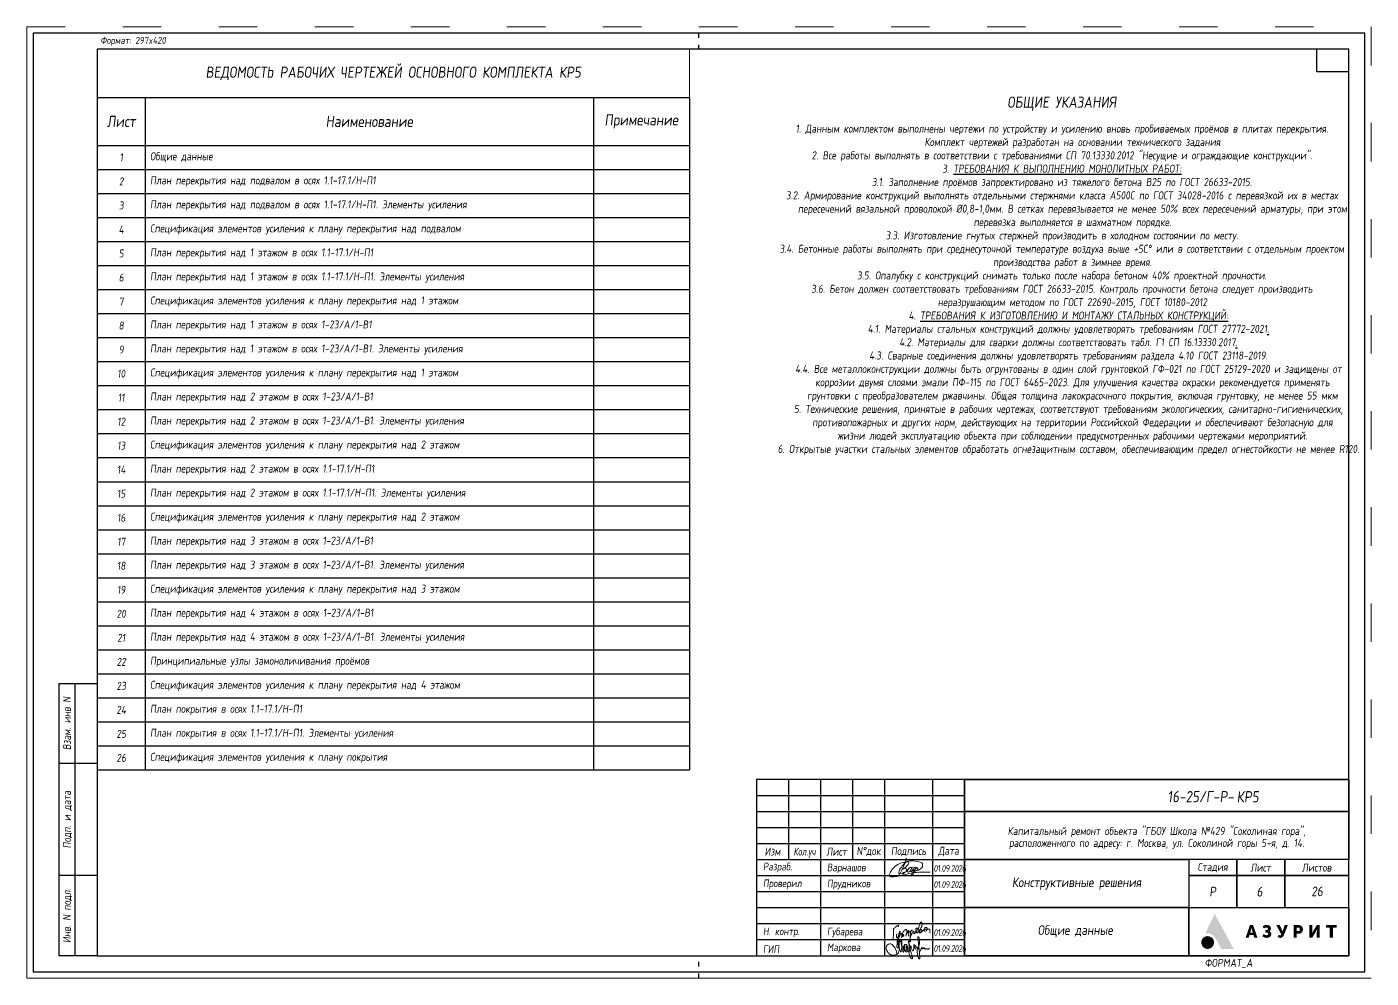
# Paper-space layout '1' of a CAD drawing. Header units: millimetres. Extents: x 0 to 420, y 0 to 297.
import ezdxf
from ezdxf.enums import TextEntityAlignment as Align

# ---------------------------------------------------------------- set-up
doc = ezdxf.new("R2010")
doc.units = ezdxf.units.MM
doc.linetypes.add('ACAD_ISO03W100', pattern=[30, 12, -18])
doc.layers.get('0').update_dxf_attribs({"lineweight": 30})
doc.layers.get('Defpoints').update_dxf_attribs({"lineweight": 0})
for name, color, linetype, lineweight in [('_NPLT_SIGN', 5, 'Continuous', 9), ('_RAMKA', 7, 'Continuous', 30), ('_STAMP', 7, 'Continuous', 30), ('_TEXT', 7, 'Continuous', 30), ('КР_Основная', 7, 'Continuous', 30)]:
    doc.layers.add(name, color=color, linetype=linetype, lineweight=lineweight)
doc.styles.add('ISOCPEUR', font='isocpeur.ttf', dxfattribs={"width": 0.85, "oblique": 7})
doc.styles.add('ISOCUPER', font='isocpeur.ttf', dxfattribs={"width": 0.85, "oblique": 7})
doc.styles.add('SIMPLEX', font='simplex.shx', dxfattribs={"width": 0.85, "oblique": 7})

# ---------------------------------------------------------------- blocks, each defined once
blk = doc.blocks.new('Логотип Азурит')
at = {"layer": '_STAMP', "linetype": 'Continuous', "true_color": 0x2a3756}
h = blk.add_hatch(color=159, dxfattribs=at)
h.dxf.hatch_style = 1
h.paths.add_polyline_path([(-39.4, 8.5), (-40.02, 9.65), (-40.61, 10.74), (-41.14, 11.7), (-41.62, 12.59), (-41.79, 12.89), (-41.86, 13.01), (-41.91, 12.94), (-41.99, 12.78), (-42.39, 11.96), (-42.77, 11.18), (-43.09, 10.5), (-43.47, 9.72), (-44.18, 8.26), (-44.5, 7.6), (-44.73, 7.14), (-44.85, 6.9), (-44.7, 6.93), (-44.51, 6.95), (-44.27, 6.97), (-44.09, 6.97), (-43.91, 6.96), (-43.74, 6.94), (-43.56, 6.91), (-43.39, 6.87), (-43.22, 6.81), (-43.05, 6.75), (-42.89, 6.68), (-42.73, 6.59), (-42.58, 6.5), (-42.43, 6.4), (-42.29, 6.29), (-42.15, 6.17), (-42.03, 6.04), (-41.91, 5.91), (-41.79, 5.77), (-41.72, 5.65), (-41.63, 5.5), (-41.3, 4.9), (-41.02, 4.39), (-40.57, 3.56), (-40.05, 2.59), (-39.78, 2.11), (-37.86, 2.11), (-36.5, 2.11), (-35.94, 2.12), (-36.48, 3.13), (-36.82, 3.75), (-37.16, 4.37), (-37.67, 5.33), (-38.2, 6.3), (-38.54, 6.93), (-38.87, 7.53)])
h = blk.add_hatch(color=159, dxfattribs=at)
h.dxf.hatch_style = 1
h.paths.add_polyline_path([(-29.3, 7.88), (-29.63, 8.84), (-29.86, 9.53), (-30.37, 9.54), (-30.87, 9.54), (-30.93, 9.38), (-31.26, 8.4), (-31.64, 7.27), (-31.97, 6.31), (-32.19, 5.64), (-32.05, 5.63), (-31.71, 5.62), (-31.23, 5.62), (-31.11, 6.03), (-30.99, 6.44), (-30.37, 6.44), (-29.75, 6.44), (-29.63, 6.03), (-29.52, 5.62), (-29.03, 5.62), (-28.54, 5.62), (-28.6, 5.8), (-28.93, 6.79)])
h.paths.add_polyline_path([(-30.77, 7.21), (-30.74, 7.31), (-30.56, 7.93), (-30.43, 8.43), (-30.39, 8.59), (-30.37, 8.65), (-30.35, 8.64), (-30.31, 8.45), (-30.22, 8.08), (-30.11, 7.66), (-30.01, 7.33), (-29.97, 7.21), (-30.37, 7.21)], flags=16)
h = blk.add_hatch(color=159, dxfattribs=at)
h.dxf.hatch_style = 1
h.paths.add_polyline_path([(-24.39, 7.35), (-24.47, 7.43), (-24.56, 7.5), (-24.66, 7.56), (-24.81, 7.65), (-24.74, 7.69), (-24.65, 7.75), (-24.55, 7.86), (-24.45, 7.97), (-24.38, 8.09), (-24.35, 8.18), (-24.32, 8.25), (-24.31, 8.34), (-24.3, 8.45), (-24.3, 8.65), (-24.31, 8.73), (-24.34, 8.82), (-24.41, 8.99), (-24.51, 9.14), (-24.63, 9.28), (-24.78, 9.39), (-24.95, 9.48), (-25.13, 9.55), (-25.34, 9.59), (-25.56, 9.6), (-25.74, 9.6), (-25.91, 9.58), (-26.08, 9.55), (-26.23, 9.51), (-26.39, 9.46), (-26.53, 9.39), (-26.67, 9.32), (-26.8, 9.23), (-26.9, 9.15), (-26.81, 8.98), (-26.64, 8.66), (-26.54, 8.5), (-26.51, 8.5), (-26.46, 8.54), (-26.35, 8.61), (-26.21, 8.67), (-26.07, 8.73), (-25.93, 8.77), (-25.82, 8.79), (-25.72, 8.79), (-25.62, 8.79), (-25.53, 8.76), (-25.46, 8.73), (-25.39, 8.68), (-25.34, 8.62), (-25.3, 8.55), (-25.26, 8.45), (-25.26, 8.36), (-25.27, 8.27), (-25.32, 8.18), (-25.36, 8.13), (-25.39, 8.08), (-25.44, 8.05), (-25.49, 8.02), (-25.63, 7.99), (-25.84, 7.98), (-26.1, 7.97), (-26.1, 7.6), (-26.1, 7.24), (-25.78, 7.23), (-25.54, 7.21), (-25.45, 7.2), (-25.38, 7.18), (-25.33, 7.15), (-25.28, 7.12), (-25.25, 7.08), (-25.21, 7.02), (-25.19, 6.96), (-25.17, 6.9), (-25.17, 6.76), (-25.18, 6.7), (-25.2, 6.64), (-25.23, 6.58), (-25.26, 6.53), (-25.31, 6.49), (-25.37, 6.45), (-25.44, 6.43), (-25.52, 6.41), (-25.69, 6.39), (-25.78, 6.39), (-25.87, 6.41), (-26, 6.45), (-26.16, 6.51), (-26.3, 6.6), (-26.43, 6.69), (-26.53, 6.76), (-26.77, 6.45), (-26.93, 6.26), (-26.97, 6.2), (-26.98, 6.15), (-26.97, 6.11), (-26.94, 6.07), (-26.82, 5.97), (-26.62, 5.84), (-26.41, 5.73), (-26.19, 5.65), (-25.97, 5.59), (-25.78, 5.57), (-25.53, 5.57), (-25.3, 5.58), (-25.12, 5.61), (-24.99, 5.65), (-24.87, 5.71), (-24.75, 5.78), (-24.64, 5.85), (-24.54, 5.94), (-24.45, 6.03), (-24.37, 6.13), (-24.31, 6.23), (-24.25, 6.37), (-24.21, 6.51), (-24.2, 6.66), (-24.2, 6.82), (-24.21, 6.94), (-24.24, 7.06), (-24.28, 7.16), (-24.33, 7.26)])
h = blk.add_hatch(color=159, dxfattribs=at)
h.dxf.hatch_style = 1
h.paths.add_polyline_path([(-19.61, 8.04), (-19.36, 8.68), (-19.14, 9.22), (-19.03, 9.53), (-19.17, 9.54), (-19.52, 9.54), (-20.02, 9.54), (-20.05, 9.44), (-20.31, 8.65), (-20.59, 7.81), (-20.63, 7.68), (-20.66, 7.62), (-20.67, 7.61), (-20.7, 7.67), (-20.82, 7.97), (-21.01, 8.4), (-21.34, 9.1), (-21.54, 9.54), (-22.06, 9.54), (-22.58, 9.54), (-22.4, 9.17), (-21.88, 8.17), (-21.32, 7.06), (-21.11, 6.63), (-21.09, 6.56), (-21.1, 6.52), (-21.15, 6.45), (-21.21, 6.41), (-21.28, 6.38), (-21.37, 6.37), (-21.45, 6.37), (-21.55, 6.39), (-21.64, 6.43), (-21.74, 6.49), (-21.82, 6.53), (-21.86, 6.49), (-21.92, 6.39), (-22.11, 6.05), (-22.23, 5.85), (-22.18, 5.81), (-22.08, 5.75), (-21.95, 5.69), (-21.81, 5.63), (-21.69, 5.59), (-21.51, 5.57), (-21.31, 5.57), (-21.12, 5.59), (-20.97, 5.62), (-20.88, 5.66), (-20.79, 5.71), (-20.71, 5.77), (-20.63, 5.84), (-20.56, 5.93), (-20.48, 6.02), (-20.35, 6.23), (-20.28, 6.35), (-20.21, 6.51), (-19.92, 7.25)])
h = blk.add_hatch(color=159, dxfattribs=at)
h.dxf.hatch_style = 1
h.paths.add_polyline_path([(-14.46, 7.53), (-14.41, 7.64), (-14.37, 7.74), (-14.33, 7.96), (-14.31, 8.19), (-14.32, 8.41), (-14.37, 8.63), (-14.45, 8.83), (-14.5, 8.93), (-14.55, 9.02), (-14.62, 9.1), (-14.69, 9.18), (-14.81, 9.29), (-14.92, 9.37), (-15.06, 9.43), (-15.21, 9.49), (-15.33, 9.52), (-15.49, 9.53), (-16.3, 9.54), (-17.21, 9.54), (-17.21, 7.58), (-17.21, 5.62), (-16.73, 5.62), (-16.25, 5.62), (-16.25, 6.23), (-16.25, 6.83), (-15.87, 6.83), (-15.58, 6.84), (-15.35, 6.86), (-15.17, 6.91), (-14.99, 6.98), (-14.83, 7.08), (-14.69, 7.2), (-14.56, 7.36)])
h.paths.add_polyline_path([(-15.6, 7.68), (-15.67, 7.66), (-15.95, 7.66), (-16.25, 7.66), (-16.25, 8.2), (-16.25, 8.74), (-15.93, 8.73), (-15.64, 8.72), (-15.57, 8.7), (-15.51, 8.67), (-15.42, 8.6), (-15.35, 8.51), (-15.32, 8.45), (-15.3, 8.39), (-15.29, 8.19), (-15.29, 8.07), (-15.3, 8), (-15.32, 7.94), (-15.35, 7.88), (-15.39, 7.82), (-15.43, 7.78), (-15.53, 7.71)], flags=16)
h = blk.add_hatch(color=159, dxfattribs=at)
h.dxf.hatch_style = 1
h.paths.add_polyline_path([(-10.09, 7.82), (-9.98, 8.03), (-9.94, 8.12), (-9.95, 7.93), (-9.96, 7.49), (-9.97, 6.69), (-9.97, 5.62), (-9.5, 5.62), (-9.04, 5.62), (-9.04, 7.58), (-9.04, 9.54), (-9.51, 9.54), (-9.99, 9.54), (-10.36, 8.91), (-10.84, 8.1), (-11.03, 7.78), (-11.26, 7.34), (-11.37, 7.13), (-11.42, 7.05), (-11.41, 7.31), (-11.39, 7.78), (-11.39, 8.55), (-11.39, 9.54), (-11.86, 9.54), (-12.34, 9.54), (-12.34, 7.58), (-12.34, 5.62), (-11.86, 5.62), (-11.37, 5.62), (-11.18, 5.95), (-10.61, 6.89), (-10.31, 7.42)])
h = blk.add_hatch(color=159, dxfattribs=at)
h.dxf.hatch_style = 1
h.paths.add_polyline_path([(-3.74, 9.14), (-3.74, 9.54), (-5.42, 9.54), (-7.09, 9.54), (-7.09, 9.14), (-7.09, 8.74), (-6.5, 8.74), (-5.9, 8.74), (-5.9, 7.18), (-5.9, 5.62), (-5.43, 5.62), (-4.95, 5.62), (-4.95, 7.18), (-4.95, 8.74), (-4.35, 8.74), (-3.74, 8.74)])
at = {"layer": '_STAMP', "linetype": 'Continuous', "true_color": 0x1447b7}
h = blk.add_hatch(color=162, dxfattribs=at)
h.dxf.hatch_style = 1
h.paths.add_polyline_path([(-42.09, 4.22), (-42.11, 4.4), (-42.15, 4.58), (-42.2, 4.76), (-42.27, 4.93), (-42.35, 5.1), (-42.45, 5.26), (-42.57, 5.41), (-42.7, 5.55), (-42.8, 5.64), (-42.91, 5.72), (-43.14, 5.86), (-43.38, 5.97), (-43.63, 6.05), (-43.89, 6.09), (-44.15, 6.1), (-44.42, 6.07), (-44.55, 6.04), (-44.68, 6.01), (-44.87, 5.94), (-45.05, 5.85), (-45.22, 5.74), (-45.37, 5.62), (-45.51, 5.49), (-45.63, 5.35), (-45.75, 5.19), (-45.84, 5.03), (-45.92, 4.85), (-45.98, 4.67), (-46.03, 4.49), (-46.06, 4.29), (-46.07, 4.1), (-46.05, 3.9), (-46.02, 3.7), (-45.97, 3.51), (-45.92, 3.37), (-45.87, 3.24), (-45.8, 3.11), (-45.72, 2.99), (-45.64, 2.88), (-45.54, 2.77), (-45.44, 2.67), (-45.33, 2.57), (-45.22, 2.49), (-45.1, 2.41), (-44.98, 2.34), (-44.85, 2.28), (-44.72, 2.22), (-44.58, 2.18), (-44.44, 2.15), (-44.3, 2.13), (-44.05, 2.12), (-43.8, 2.14), (-43.57, 2.19), (-43.34, 2.26), (-43.12, 2.37), (-42.92, 2.5), (-42.73, 2.65), (-42.56, 2.83), (-42.44, 2.99), (-42.34, 3.15), (-42.26, 3.32), (-42.19, 3.49), (-42.14, 3.67), (-42.11, 3.85), (-42.09, 4.03)])
blk = doc.blocks.new('_Azurit_Stamp')
at = {"layer": '_NPLT_SIGN'}
for points, knots in [([(-135.62, 26.32), (-135.39, 26.34), (-134.29, 26.7), (-133.23, 27.53), (-133.15, 28.05), (-132.93, 29.17), (-136.73, 29.8), (-138.89, 29.27), (-141.37, 28.37), (-142.8, 26.83), (-143.43, 25.69), (-143.77, 24.83), (-142.52, 24.49), (-140.48, 24.9), (-137.71, 25.59), (-134.61, 26.27), (-130.77, 26.07)], [0, 0, 0, 0, 0.00299112, 0.00630591, 0.00960495, 0.01564427, 0.0235417, 0.03307061, 0.04068731, 0.0472924, 0.052033, 0.05589459, 0.06060815, 0.06742814, 0.07629614, 0.08709949, 0.08709949, 0.08709949, 0.08709949]), ([(-138.54, 29.73), (-138.23, 30.29), (-138.17, 30.35), (-138.13, 30.35), (-138.13, 30.28), (-138.93, 28.09), (-140.15, 25.52), (-140.39, 25.35), (-140.48, 25.35), (-140.59, 26.12), (-140.3, 26.92), (-139.24, 28.44), (-138.32, 29.25), (-137.92, 29.41), (-137.51, 29.3), (-137.35, 28.84), (-137.93, 28.05), (-139.09, 27.12), (-139.52, 26.89), (-139.64, 26.84), (-139.64, 26.87), (-139.59, 26.92), (-138.96, 27.35), (-138.41, 27.4), (-138.16, 26.91), (-138.23, 26.73), (-138.23, 26.26), (-138.84, 25.79), (-139.34, 25.64), (-139.56, 25.64), (-139.65, 25.64), (-139.65, 25.69), (-139.46, 25.78), (-138.59, 26.13), (-138.21, 26.26), (-137.78, 26.59), (-137.49, 27.32), (-137.1, 27.59), (-136.7, 27.62), (-136.61, 27.38), (-136.65, 26.97), (-136.8, 26.68), (-137.14, 26.23), (-137.49, 26.08), (-137.79, 26.05), (-137.85, 26.42), (-137.68, 26.85)], [0, 0, 0, 0, 0.00084043, 0.00104969, 0.00371864, 0.00945796, 0.01543448, 0.01897204, 0.0202508, 0.02213745, 0.025948, 0.03024455, 0.03408673, 0.03636794, 0.03784103, 0.03991667, 0.0431516, 0.0463861, 0.04869202, 0.04940408, 0.04966041, 0.05061238, 0.05212417, 0.05416473, 0.05557826, 0.05690551, 0.05846862, 0.06038446, 0.06203112, 0.06293682, 0.06333319, 0.06371317, 0.06502521, 0.06671651, 0.06877673, 0.07066608, 0.07263578, 0.07445661, 0.07568926, 0.07685654, 0.07793779, 0.07936629, 0.08076287, 0.08213479, 0.0832984, 0.08454928, 0.08454928, 0.08454928, 0.08454928]), ([(-136.29, 27.59), (-136.57, 27.2), (-136.75, 26.81), (-136.98, 26.46), (-136.81, 26.29), (-136.61, 26.3), (-136.19, 26.83), (-136.03, 27.05), (-135.71, 27.59), (-135.34, 27.7), (-135.25, 27.61), (-135.27, 27.34), (-135.62, 26.63), (-136.06, 25.44)], [0, 0, 0, 0, 0.0014448, 0.00263215, 0.00357107, 0.00479361, 0.00604223, 0.00776758, 0.00916622, 0.01041376, 0.01126103, 0.01255992, 0.01510728, 0.01510728, 0.01510728, 0.01510728]), ([(-136.06, 25.44), (-136.5, 24.84), (-137.04, 24.75), (-135.67, 27.04), (-134.99, 27.51), (-134.48, 27.51), (-134.72, 26.64), (-135.62, 26.32)], [0, 0, 0, 0, 0.0043322, 0.00875939, 0.01314743, 0.01560478, 0.01819439, 0.01819439, 0.01819439, 0.01819439]), ([(-142.35, 4.76), (-142.31, 6.1), (-142.19, 7.03), (-142.19, 8.02), (-142.19, 8.4), (-142.12, 8.47), (-141.13, 9.36), (-140.83, 9.44), (-140.71, 9.44), (-140.63, 9.36), (-140.63, 9.01)], [0, 0, 0, 0, 0.0035831, 0.00610071, 0.00770703, 0.00968285, 0.01159584, 0.01352143, 0.01412232, 0.01475797, 0.01475797, 0.01475797, 0.01475797]), ([(-138.29, 6.9), (-137.7, 7.13), (-137.2, 7.42), (-136.65, 7.8), (-136.5, 7.89), (-136.43, 7.99), (-136.45, 8.09), (-136.53, 8.06), (-136.81, 7.56), (-136.92, 7.19), (-137.02, 6.21), (-136.96, 5.01), (-136.96, 4.54), (-136.96, 4.29), (-137.07, 4.29), (-137.17, 4.39), (-137.17, 5.01), (-136.58, 6.81), (-136.14, 7.49), (-135.95, 7.64), (-135.91, 7.6), (-135.87, 7.46), (-135.87, 7.04), (-135.86, 6.83), (-135.81, 6.8), (-135.72, 6.85), (-135.13, 7.43), (-134.82, 8.04), (-134.75, 8.35), (-134.79, 8.59), (-134.91, 8.68), (-135.18, 8.5), (-135.29, 8.15), (-135.32, 7.59), (-135.14, 7.18), (-134.94, 7.11), (-134.63, 7.23), (-134.2, 7.66), (-133.63, 8.5), (-133.21, 9.61), (-133.37, 10.44), (-133.51, 10.51), (-133.58, 10.52), (-133.69, 10.49), (-133.9, 10.21), (-134.27, 9.2), (-134.44, 8.13), (-134.29, 7.34), (-134.09, 7.06), (-133.93, 7.06), (-133.38, 7.51), (-133.38, 7.96), (-133.47, 8.19), (-133.73, 8.2), (-133.87, 8.1), (-133.99, 7.85), (-134.05, 7.56), (-133.97, 7.39), (-133.86, 7.32), (-133.52, 7.37), (-132.77, 8.02), (-132.58, 8.25), (-132.44, 8.71), (-132.12, 8.89), (-131.73, 8.83), (-131.7, 8.24), (-132, 7.75), (-132.51, 7.42), (-132.67, 7.93), (-132.57, 8.38), (-132.52, 8.5), (-132.49, 8.32), (-132.37, 8.27), (-131.67, 8.31), (-131.16, 8.31), (-130.82, 8.28), (-130.82, 7.88), (-130.82, 7.62), (-130.87, 7.36), (-130.86, 7.16), (-130.76, 6.99)], [0, 0, 0, 0, 0.002061, 0.0036154, 0.0046696, 0.0050974, 0.0054418, 0.0062669, 0.0074082, 0.0095322, 0.012344, 0.0152477, 0.0173466, 0.0182547, 0.0187982, 0.0197454, 0.0226428, 0.0262833, 0.0295057, 0.0307223, 0.0311997, 0.0318816, 0.0327288, 0.0334831, 0.0338833, 0.0349628, 0.0367236, 0.0387232, 0.0400853, 0.0408698, 0.0416582, 0.0425762, 0.0439393, 0.0454368, 0.046769, 0.0478604, 0.0491315, 0.0512693, 0.0543417, 0.0576748, 0.0600731, 0.0612526, 0.0616232, 0.0622122, 0.0638923, 0.0666299, 0.069869, 0.0723061, 0.0737444, 0.0750704, 0.0765109, 0.078042, 0.0790802, 0.0798296, 0.0806092, 0.081431, 0.0822644, 0.0829363, 0.0836607, 0.0852585, 0.0870435, 0.0889793, 0.0902316, 0.0915967, 0.0930789, 0.0947907, 0.0967323, 0.0986141, 0.1003735, 0.1016008, 0.1024329, 0.1028978, 0.1039958, 0.1054643, 0.107171, 0.1085436, 0.10964, 0.1106443, 0.1114336, 0.1121611, 0.1121611, 0.1121611, 0.1121611]), ([(-141.15, 0.69), (-141.49, 2.09), (-142.47, 3.47), (-143.24, 3.85), (-144.27, 3.45), (-144.71, 2.44), (-144.21, 1.25), (-143.23, 0.16), (-141.92, 0), (-140.56, 0.76), (-140.41, 1.86), (-140.44, 3.76), (-140.44, 4.84)], [0, 0, 0, 0, 0.00435621, 0.00834068, 0.01168595, 0.01550962, 0.01972632, 0.02417924, 0.0289255, 0.03328241, 0.03828155, 0.04275783, 0.04275783, 0.04275783, 0.04275783]), ([(-141.15, 6.87), (-141.29, 6.45), (-141.29, 6.01), (-141.24, 5.59), (-141.12, 5.54), (-140.93, 5.67), (-140.46, 6.31), (-140.2, 6.99), (-140.1, 7.47), (-140.11, 7.7), (-140.17, 7.71), (-140.25, 7.67), (-140.63, 6.81), (-140.74, 5.65), (-140.74, 4.47), (-140.61, 3.49), (-140.61, 2.84), (-140.8, 2.44), (-140.95, 2.4), (-141.06, 2.4), (-141.2, 2.72), (-141.14, 3.85), (-140.91, 4.66), (-140.3, 6.17), (-139.96, 6.89), (-139.83, 7.02), (-139.71, 6.9), (-139.67, 6.45), (-139.62, 6.14), (-139.52, 5.95), (-139.34, 5.95), (-139.23, 6.03), (-139.11, 6.2), (-139.01, 6.47), (-139.12, 6.63), (-139.33, 6.52), (-139.44, 6.32), (-139.68, 5.86), (-139.72, 5.68), (-139.76, 5.59), (-139.78, 5.63), (-139.76, 5.78), (-139.38, 7.19), (-139.01, 7.73), (-138.57, 8.11), (-138.35, 8.19), (-138.17, 8.15), (-138.11, 7.96), (-138.02, 7.23), (-138.14, 6.91), (-138.34, 6.08), (-138.39, 6.03), (-138.44, 6.08), (-138.28, 6.61), (-137.93, 7.39), (-137.7, 7.76), (-137.48, 7.97), (-137.44, 7.86), (-137.5, 6.81), (-137.5, 6.25), (-137.53, 6.08)], [0, 0, 0, 0, 0.00141903, 0.00251453, 0.00337203, 0.00464653, 0.00656525, 0.00877126, 0.01035522, 0.01120876, 0.01162334, 0.0128081, 0.0152087, 0.01880295, 0.02245602, 0.02553595, 0.02780375, 0.02915839, 0.02992211, 0.0305915, 0.03233411, 0.03487331, 0.03881069, 0.04238535, 0.04524248, 0.04650068, 0.0473813, 0.04840926, 0.04948548, 0.0502589, 0.05082659, 0.051391, 0.05208083, 0.05284209, 0.05363298, 0.05434785, 0.05541659, 0.0564329, 0.05731609, 0.05768512, 0.05801426, 0.05982684, 0.06230422, 0.06525775, 0.06687307, 0.06797065, 0.06863967, 0.06985615, 0.07125576, 0.07337441, 0.07476414, 0.07584655, 0.07660409, 0.07822482, 0.08024043, 0.08198553, 0.08292431, 0.08454256, 0.08644351, 0.08840011, 0.08840011, 0.08840011, 0.08840011]), ([(-140.2, 4.31), (-140.29, 4.83), (-140.54, 5.14), (-140.86, 5.19), (-141.1, 5.03), (-141.14, 4.31), (-140.54, 2.46), (-140.01, 1.28), (-139.93, 1.16), (-139.86, 1.17), (-139.77, 1.6), (-139.61, 3.06), (-139.61, 4.31), (-139.65, 4.8), (-139.77, 4.87), (-139.88, 4.87), (-139.95, 4.75), (-139.85, 3.64), (-139.52, 1.92), (-139.22, 1.11), (-139.1, 1.11), (-139.03, 1.18), (-138.66, 2.48), (-138.66, 2.92), (-138.73, 3.05), (-138.93, 3.05), (-139.14, 2.97), (-139.29, 2.75), (-139.26, 2.15), (-139.01, 1.8), (-138.74, 1.64), (-138.54, 1.3), (-138.18, 1.1), (-138.02, 1.14), (-137.8, 2.51), (-137.86, 3.11), (-138.16, 3.48), (-138.67, 3.51), (-138.99, 3.24), (-139.09, 2.76), (-138.95, 2.09), (-138.69, 1.69), (-138.47, 1.67), (-138.05, 1.98), (-137.95, 2.23), (-137.97, 2.77), (-138.07, 2.97), (-138.12, 3.01), (-138.14, 2.99), (-138.15, 2.9), (-138.09, 1.83), (-137.8, 1.41), (-137.56, 1.21), (-137.36, 1.27), (-137.03, 1.91), (-137.03, 2.57), (-137.27, 3.71), (-137.48, 4.43), (-137.53, 4.59), (-137.57, 4.61), (-137.59, 4.59), (-137.47, 3.81), (-136.86, 1.2), (-136.46, 0.08), (-136.28, -0.81), (-136.32, -0.94), (-136.42, -0.94), (-136.59, -0.91), (-137.13, -0.22), (-137.4, 0.67), (-137.54, 2), (-137.4, 2.73), (-137.04, 2.99), (-136.77, 2.95), (-136.73, 2.8), (-136.73, 2.45), (-136.59, 1.88), (-136.33, 1.53), (-136.19, 1.53), (-136.04, 1.58), (-135.99, 1.8), (-135.92, 2.21), (-135.85, 2.9), (-135.9, 3.2), (-135.92, 3.45), (-135.88, 3.5), (-135.79, 3.45), (-135.52, 2.77), (-135.34, 2.21), (-135.31, 2), (-135.33, 1.98), (-135.38, 2.03), (-135.49, 2.37), (-135.56, 2.62), (-135.49, 3.14), (-135.42, 3.21), (-135.28, 3.11), (-135.04, 2.61), (-134.86, 2.18), (-134.64, 2.16), (-134.4, 2.53), (-134.18, 3.41), (-134.02, 4.41), (-134.13, 5.33), (-134.32, 5.76), (-134.47, 5.88), (-134.6, 5.84), (-134.7, 5.63), (-134.57, 4.86), (-134.47, 4.09), (-134.26, 2.54), (-134.12, 1.29), (-134.12, 0.46), (-134.08, -0.14), (-133.99, -0.54), (-133.96, -0.89), (-134.09, -0.99), (-134.32, -0.95), (-134.62, -0.64), (-134.84, 1.08), (-134.89, 2.07), (-134.83, 2.63), (-134.67, 2.68), (-134.38, 2.47), (-134.26, 2.08), (-134.26, 1.86), (-134.26, 1.44), (-134.04, 1.25), (-133.8, 1.49), (-133.51, 2.34), (-133.42, 2.53), (-133.34, 2.55), (-133.23, 2.44), (-133.2, 2.13), (-133.13, 2.09), (-133, 2.17), (-132.87, 2.38), (-132.72, 2.52), (-132.57, 2.43), (-132.52, 2.24), (-132.35, 2.06), (-132.19, 2.06), (-132.08, 2.13), (-131.85, 2.2), (-131.59, 2.17), (-131.51, 2.08), (-131.29, 2.06), (-131.1, 2.11), (-130.9, 2.23)], [0, 0, 0, 0, 0.0013642, 0.0024716, 0.0039271, 0.0071604, 0.0114923, 0.0151992, 0.0168552, 0.017577, 0.0197425, 0.0231954, 0.0267048, 0.0287659, 0.0295817, 0.0300123, 0.031498, 0.0347832, 0.0388614, 0.0418614, 0.0430502, 0.0447716, 0.0468358, 0.0489595, 0.0498178, 0.0504412, 0.0511968, 0.0523995, 0.0538233, 0.0552935, 0.0565438, 0.0577717, 0.0588373, 0.0609859, 0.0633503, 0.0660541, 0.0677903, 0.0693288, 0.0708886, 0.0726354, 0.0744423, 0.0759439, 0.0772831, 0.0783918, 0.0798486, 0.0809736, 0.0818741, 0.0822252, 0.0824312, 0.0837412, 0.0855667, 0.0876358, 0.0887665, 0.0901391, 0.0918825, 0.0946733, 0.0974863, 0.0997671, 0.1008166, 0.101087, 0.1020353, 0.1058616, 0.110959, 0.1161878, 0.1186349, 0.1198924, 0.1203364, 0.1215942, 0.123759, 0.1272016, 0.1305016, 0.133259, 0.1348584, 0.1358061, 0.1366498, 0.1378419, 0.1393454, 0.1406226, 0.1414171, 0.1419862, 0.1428554, 0.1443162, 0.1458558, 0.147224, 0.1479078, 0.1483694, 0.1493507, 0.1509007, 0.1525761, 0.1534842, 0.1538318, 0.1543395, 0.1550943, 0.1563412, 0.1572985, 0.1581547, 0.1590571, 0.160364, 0.1617296, 0.1629626, 0.1646785, 0.1672603, 0.1703712, 0.1730004, 0.1747326, 0.175603, 0.1762204, 0.1774892, 0.1794496, 0.1828662, 0.186801, 0.1907892, 0.1937227, 0.1957314, 0.1972287, 0.1982494, 0.1990669, 0.1999687, 0.2025853, 0.2060361, 0.2096286, 0.2115128, 0.2127044, 0.213734, 0.2148092, 0.2159556, 0.216966, 0.2181091, 0.2197772, 0.2213504, 0.222648, 0.2231309, 0.2237283, 0.2243257, 0.2249206, 0.2254421, 0.2261004, 0.22678, 0.2274149, 0.2280973, 0.2287697, 0.2293729, 0.2299582, 0.230652, 0.2313279, 0.2319846, 0.2325681, 0.2332749, 0.2332749, 0.2332749, 0.2332749])]:
    blk.add_open_spline(points, degree=3, knots=knots, dxfattribs=at)
at = {"layer": '_STAMP'}
for p, q in [((-175, 55), (-175, 30)), ((-165, 55), (-165, 0)), ((-155, 55), (-155, 30)), ((-145, 55), (-145, 0)), ((-130, 55), (-130, 0)), ((-120, 55), (-120, 0)), ((-185, 50), (-120, 50)), ((-185, 45), (-120, 45)), ((-185, 40), (-120, 40)), ((-185, 35), (-120, 35)), ((-185, 30), (-120, 30)), ((-185, 25), (-120, 25)), ((-185, 20), (-120, 20)), ((-185, 15), (-120, 15)), ((-185, 10), (-120, 10)), ((-185, 5), (-120, 5))]:
    blk.add_line(p, q, dxfattribs=at)
for points in [[(-185, 0), (0, 0), (0, 55), (-185, 55)], [(-120, 55), (0, 55), (0, 45), (-120, 45)], [(-120, 45), (0, 45), (0, 30), (-120, 30)], [(-120, 30), (-50, 30), (-50, 15), (-120, 15)], [(-50, 25), (-35, 25), (-35, 30), (-50, 30)], [(-35, 25), (-20, 25), (-20, 30), (-35, 30)], [(-20, 25), (0, 25), (0, 30), (-20, 30)], [(-50, 15), (-35, 15), (-35, 25), (-50, 25)], [(-35, 15), (-20, 15), (-20, 25), (-35, 25)], [(-20, 15), (0, 15), (0, 25), (-20, 25)], [(-120, 15), (-50, 15), (-50, 0), (-120, 0)], [(-50, 15), (0, 15), (0, 0), (-50, 0)], [(-50, 15), (0, 15), (0, 0), (-50, 0)]]:
    blk.add_lwpolyline(points, close=True, dxfattribs=at)
at = {"linetype": 'Continuous'}
blk.add_blockref('Логотип Азурит', (0, 0), dxfattribs=at)
blk.add_blockref('Логотип Азурит', (0, 0), dxfattribs=at)
at = {"layer": '_TEXT', "style": 'ISOCPEUR', "oblique": 7, "width": 0.85}
blk.add_text('КР5', height=3.5, dxfattribs=at).set_placement((-35, 49.62), align=Align.MIDDLE_LEFT)
at = {"layer": '_TEXT', "line_spacing_factor": 0.9, "style": 'ISOCPEUR'}
for s, width, heights, insert, char_height, attachment_point in [('16-25/Г-Р-', 69.1586, [9.61], (-35.88, 49.66), 3.5, 6), ('\\pxqc;Капитальный ремонт объекта "ГБОУ Школа №429 "Соколиная гора",\\Pрасположенного по адресу: г. Москва, ул. Соколиной горы 5-я, д. 14.', 120, [14.01], (-60, 36.73), 2.5, 5), ('Конструктивные решения', 69.1586, [14.57], (-85, 22.5), 3, 5)]:
    blk.add_mtext_dynamic_manual_height_columns(s, width=width, gutter_width=0, heights=heights, dxfattribs=dict(at, insert=insert, char_height=char_height, attachment_point=attachment_point))
at = {"layer": '_TEXT', "style": 'ISOCPEUR'}
for s, width, heights, insert, char_height, attachment_point in [('Изм', 10, [0], (-180, 32.5), 2.5, 5), ('{\\W0.7;Кол.уч}', 10, [0], (-170, 32.17), 2.5, 5), ('Лист', 10, [0], (-160, 32.5), 2.5, 5), ('N%%Dдок', 10, [0], (-150, 32.5), 2.5, 5), ('Подпись', 10, [0], (-137.5, 32.5), 2.5, 5), ('Дата', 10, [0], (-125, 32.5), 2.5, 5), ('Разраб.', 20, [0], (-183, 27.5), 2.4, 4), ('Варнашов', 19.0361, [0], (-163, 27.23), 2.4, 4), ('{\\W0.82;\\T0.92;01.09.2026}', 7.4894, [0], (-129.7, 27.23), 2.1, 4), ('Стадия', 15, [0], (-42.5, 27.5), 2.5, 5), ('Лист', 15, [0], (-27.5, 27.5), 2.5, 5), ('Листов', 15, [0], (-10, 27.5), 2.5, 5), ('Проверил', 20, [0], (-183, 22.27), 2.4, 4), ('Прудников', 19.0361, [0], (-163, 22.23), 2.4, 4), ('{\\W0.82;\\T0.92;01.09.2026}', 7.4894, [0], (-129.7, 22.23), 2.1, 4), ('Р', 13.3529, [9.08], (-42.5, 20), 3, 5), ('Н. контр.', 20, [0], (-183, 7.27), 2.4, 4), ('Губарева', 19.0361, [0], (-163, 7.23), 2.4, 4), ('{\\W0.82;\\T0.92;01.09.2026}', 7.4894, [0], (-129.7, 7.23), 2.1, 4), ('ГИП', 20, [0], (-183, 2.04), 2.4, 4), ('Маркова', 19.0361, [0], (-163, 2.29), 2.4, 4), ('{\\W0.82;\\T0.92;01.09.2026}', 7.4894, [0], (-129.7, 2.23), 2.1, 4)]:
    blk.add_mtext_dynamic_manual_height_columns(s, width=width, gutter_width=12.5, heights=heights, dxfattribs=dict(at, insert=insert, char_height=char_height, attachment_point=attachment_point))
blk = doc.blocks.new('*T299')
at = {"layer": '_TEXT', "color": 0, "linetype": 'ByBlock', "lineweight": -2, "transparency": 16777216}
for p, q in [((0, -15), (185, -15)), ((0, -15), (0, -30)), ((15, -15), (15, -30)), ((155, -15), (155, -30)), ((185, -15), (185, -30)), ((0, -30), (185, -30)), ((0, -30), (0, -225)), ((15, -30), (15, -225)), ((155, -30), (155, -225)), ((185, -30), (185, -225)), ((0, -37.5), (185, -37.5)), ((0, -45), (185, -45)), ((0, -52.5), (15, -52.5)), ((15, -52.5), (155, -52.5)), ((155, -52.5), (185, -52.5)), ((0, -60), (15, -60)), ((15, -60), (155, -60)), ((155, -60), (185, -60)), ((0, -67.5), (185, -67.5)), ((0, -75), (15, -75)), ((15, -75), (155, -75)), ((155, -75), (185, -75)), ((0, -82.5), (15, -82.5)), ((15, -82.5), (155, -82.5)), ((155, -82.5), (185, -82.5)), ((0, -90), (185, -90)), ((0, -97.5), (15, -97.5)), ((15, -97.5), (155, -97.5)), ((155, -97.5), (185, -97.5)), ((0, -105), (15, -105)), ((15, -105), (155, -105)), ((155, -105), (185, -105)), ((0, -112.5), (185, -112.5)), ((0, -120), (15, -120)), ((15, -120), (155, -120)), ((155, -120), (185, -120)), ((0, -127.5), (15, -127.5)), ((15, -127.5), (155, -127.5)), ((155, -127.5), (185, -127.5)), ((0, -135), (185, -135)), ((0, -142.5), (15, -142.5)), ((15, -142.5), (155, -142.5)), ((155, -142.5), (185, -142.5)), ((0, -150), (15, -150)), ((15, -150), (155, -150)), ((155, -150), (185, -150)), ((0, -157.5), (185, -157.5)), ((0, -165), (15, -165)), ((15, -165), (155, -165)), ((155, -165), (185, -165)), ((0, -172.5), (15, -172.5)), ((15, -172.5), (155, -172.5)), ((155, -172.5), (185, -172.5)), ((0, -180), (185, -180)), ((0, -187.5), (185, -187.5)), ((0, -195), (15, -195)), ((15, -195), (155, -195)), ((155, -195), (185, -195)), ((0, -202.5), (15, -202.5)), ((15, -202.5), (155, -202.5)), ((155, -202.5), (185, -202.5)), ((0, -210), (185, -210)), ((0, -217.5), (15, -217.5)), ((15, -217.5), (155, -217.5)), ((155, -217.5), (185, -217.5)), ((0, -225), (15, -225)), ((15, -225), (155, -225)), ((155, -225), (185, -225))]:
    blk.add_line(p, q, dxfattribs=at)
at = {"layer": 'Defpoints', "color": 8, "linetype": 'ByBlock', "lineweight": 0, "transparency": 16777216}
for p, q in [((0, 0), (185, 0)), ((0, 0), (0, -15)), ((185, 0), (185, -15))]:
    blk.add_line(p, q, dxfattribs=at)
at = {"layer": '_TEXT', "color": 0, "transparency": 16777216, "char_height": 3.5, "attachment_point": 5, "style": 'ISOCPEUR'}
for s, insert, width in [('ВЕДОМОСТЬ РАБОЧИХ ЧЕРТЕЖЕЙ ОСНОВНОГО КОМПЛЕКТА КР5', (92.5, -7.5), 182), ('Лист', (7.5, -22.5), 12), ('Наименование', (85, -22.5), 137), ('Примечание', (170, -22.5), 27)]:
    blk.add_mtext(s, dxfattribs=dict(at, insert=insert, width=width))
at = {"layer": '_TEXT', "transparency": 16777216, "char_height": 2.5, "style": 'ISOCUPER'}
for s, insert, width, attachment_point in [('1', (7.5, -33.75), 12, 5), ('Общие данные', (16.5, -33.75), 137, 4), ('2', (7.5, -41.25), 12, 5), ('План перекрытия над подвалом в осях 1.1-17.1/Н-П1', (16.5, -41.25), 137, 4), ('3', (7.5, -48.75), 12, 5), ('План перекрытия над подвалом в осях 1.1-17.1/Н-П1. Элементы усиления', (16.5, -48.75), 137, 4), ('4', (7.5, -56.25), 12, 5), ('{\\C0;Спецификация элементов усиления к плану перекрытия над подвалом}', (16.5, -56.25), 137, 4), ('5', (7.5, -63.75), 12, 5), ('План перекрытия над 1 этажом в осях 1.1-17.1/Н-П1', (16.5, -63.75), 137, 4), ('6', (7.5, -71.25), 12, 5), ('План перекрытия над 1 этажом в осях 1.1-17.1/Н-П1. Элементы усиления', (16.5, -71.25), 137, 4), ('7', (7.5, -78.75), 12, 5), ('{\\C0;Спецификация элементов усиления к плану перекрытия над 1 этажом}', (16.5, -78.75), 137, 4), ('8', (7.5, -86.25), 12, 5), ('План перекрытия над 1 этажом в осях 1-23/А/1-В1', (16.5, -86.25), 137, 4), ('План перекрытия над 1 этажом в осях 1-23/А/1-В1. Элементы усиления', (16.5, -93.75), 137, 4), ('9', (7.5, -93.75), 12, 5), ('10', (7.5, -101.25), 12, 5), ('{\\C0;Спецификация элементов усиления к плану перекрытия над 1 этажом}', (16.5, -101.25), 137, 4), ('11', (7.5, -108.75), 12, 5), ('План перекрытия над 2 этажом в осях 1-23/А/1-В1', (16.5, -108.75), 137, 4), ('12', (7.5, -116.25), 12, 5), ('План перекрытия над 2 этажом в осях 1-23/А/1-В1. Элементы усиления', (16.5, -116.25), 137, 4), ('13', (7.5, -123.75), 12, 5), ('{\\C0;Спецификация элементов усиления к плану перекрытия над 2 этажом}', (16.5, -123.75), 137, 4), ('14', (7.5, -131.25), 12, 5), ('План перекрытия над 2 этажом в осях 1.1-17.1/Н-П1', (16.5, -131.25), 137, 4), ('15', (7.5, -138.75), 12, 5), ('План перекрытия над 2 этажом в осях 1.1-17.1/Н-П1. Элементы усиления', (16.5, -138.75), 137, 4), ('16', (7.5, -146.25), 12, 5), ('{\\C0;Спецификация элементов усиления к плану перекрытия над 2 этажом}', (16.5, -146.25), 137, 4), ('17', (7.5, -153.75), 12, 5), ('План перекрытия над 3 этажом в осях 1-23/А/1-В1', (16.5, -153.75), 137, 4), ('18', (7.5, -161.25), 12, 5), ('План перекрытия над 3 этажом в осях 1-23/А/1-В1. Элементы усиления', (16.5, -161.25), 137, 4), ('19', (7.5, -168.75), 12, 5), ('{\\C0;Спецификация элементов усиления к плану перекрытия над 3 этажом}', (16.5, -168.75), 137, 4), ('20', (7.5, -176.25), 12, 5), ('План перекрытия над 4 этажом в осях 1-23/А/1-В1', (16.5, -176.25), 137, 4), ('21', (7.5, -183.75), 12, 5), ('План перекрытия над 4 этажом в осях 1-23/А/1-В1. Элементы усиления', (16.5, -183.75), 137, 4), ('22', (7.5, -191.25), 12, 5), ('Принципиальные узлы замоноличивания проёмов', (16.5, -191.25), 137, 4), ('{\\C0;Спецификация элементов усиления к плану перекрытия над 4 этажом}', (16.5, -198.75), 137, 4), ('23', (7.5, -198.75), 12, 5), ('24', (7.5, -206.25), 12, 5), ('План покрытия в осях 1.1-17.1/Н-П1', (16.5, -206.25), 137, 4), ('25', (7.5, -213.75), 12, 5), ('План покрытия в осях 1.1-17.1/Н-П1. Элементы усиления', (16.5, -213.75), 137, 4), ('26', (7.5, -221.25), 12, 5), ('{\\C0;Спецификация элементов усиления к плану покрытия}', (16.5, -221.25), 137, 4)]:
    blk.add_mtext(s, dxfattribs=dict(at, insert=insert, width=width, attachment_point=attachment_point))
blk = doc.blocks.new('_DOP_POLE без согл')
at = {"layer": '_STAMP'}
for p, q in [((-12, 85), (-12, 0)), ((-12, 85), (0, 85)), ((-7, 85), (-7, 0)), ((0, 85), (0, 0)), ((0, 60), (-12, 60)), ((0, 25), (-12, 25)), ((0, 0), (-12, 0))]:
    blk.add_line(p, q, dxfattribs=at)
at = {"layer": '_TEXT', "style": 'ISOCPEUR', "oblique": 7, "width": 0.85}
for s, p in [('Взам. инв N', (-9.5, 72.5)), ('Подп. и дата', (-9.5, 42.5)), ('Инв. N подл.', (-9.5, 12.5))]:
    blk.add_text(s, height=2.5, rotation=90, dxfattribs=at).set_placement(p, align=Align.MIDDLE_CENTER)

psp = doc.layouts.new('1')

# ---------------------------------------------------------------- linework, layer by layer
at = {"color": 0}
for p, q in [((403, 283), (403, 290)), ((413, 283), (403, 283))]:
    psp.add_line(p, q, dxfattribs=at)
at = {"layer": '_RAMKA', "color": 253, "linetype": 'ACAD_ISO03W100', "ltscale": 0.12}
for p, q in [((210, 290), (210, 297)), ((210, 0), (210, 7))]:
    psp.add_line(p, q, dxfattribs=at)
at = {"layer": '_RAMKA', "color": 0}
for points in [[(2, 2), (418, 2), (418, 295), (2, 295)], [(22, 7), (413, 7), (413, 290), (22, 290)]]:
    psp.add_lwpolyline(points, close=True, dxfattribs=at)
at = {"layer": 'Defpoints', "color": 255}
for q in [(0, 297), (420, 0)]:
    psp.add_line((0, 0), q, dxfattribs=at)
at = {"layer": 'Defpoints', "color": 253, "linetype": 'ACAD_ISO03W100'}
psp.add_lwpolyline([(0, 297), (420, 297), (420, 0), (0, 0)], close=True, dxfattribs=at)

# ---------------------------------------------------------------- block references
psp.add_blockref('*T299', (22, 290))
at = {"layer": '_STAMP'}
psp.add_blockref('_Azurit_Stamp', (413, 7), dxfattribs=at)
at = {"layer": 'КР_Основная'}
psp.add_blockref('_DOP_POLE без согл', (22, 7), dxfattribs=at)

# ---------------------------------------------------------------- texts
at = {"layer": '_RAMKA', "color": 8, "insert": (23, 292.5), "char_height": 2.2, "attachment_point": 4, "style": 'SIMPLEX'}
psp.add_mtext_dynamic_manual_height_columns('Формат: 297x420', width=59.7559, gutter_width=12.5, heights=[0], dxfattribs=at)
at = {"layer": '_RAMKA', "color": 8, "style": 'SIMPLEX', "oblique": 7, "width": 0.85}
psp.add_attdef('ФОРМАТ_А', (368, 3.5), 'ФОРМАТ ##################', height=2.5, dxfattribs=at)
at = {"layer": '_STAMP', "insert": (233.3, 275.24), "char_height": 2.5, "width": 179.2894, "attachment_point": 1, "style": 'ISOCUPER'}
psp.add_mtext('\\pxi-2.64286,l3,sm1.5,qc;{\\H1.4x;ОБЩИЕ УКАЗАНИЯ\\P\\pi-1,sm1,q*,t3;}1.^IДанным комплектом выполнены чертежи по устройству и усилению вновь пробиваемых проёмов в плитах перекрытия. Комплект чертежей разработан на основании технического задания \\P2.^IВсе работы выполнять в соответствии с требованиями СП 70.13330.2012 "Несущие и ограждающие конструкции".\\P3.^I{\\LТРЕБОВАНИЯ К ВЫПОЛНЕНИЮ МОНОЛИТНЫХ РАБОТ:\\P\\pi-2,s*;}3.1.^IЗаполнение проёмов запроектировано из тяжелого бетона В25 по ГОСТ 26633-2015.\\P3.2.^IАрмирование конструкций выполнять отдельными стержнями класса А500С по ГОСТ 34028-2016 с перевязкой их в местах пересечений вязальной проволокой %%C0,8-1,0мм. В сетках перевязывается не менее 50% всех пересечений арматуры, при этом перевязка выполняется в шахматном порядке.\\P3.3.^IИзготовление гнутых стержней производить в холодном состоянии по месту.\\P3.4.^IБетонные работы выполнять при среднесуточной температуре воздуха выше +5С° или в соответствии с отдельным проектом производства работ в зимнее время.\\P3.5.^IОпалубку с конструкций снимать только после набора бетоном 40% проектной прочности.\\P3.6.^IБетон должен соответствовать требованиям ГОСТ 26633-2015. Контроль прочности бетона следует производить неразрушающим методом по ГОСТ 22690-2015, ГОСТ 10180-2012\\P\\pi-1,sm1;4.^I{\\LТРЕБОВАНИЯ К ИЗГОТОВЛЕНИЮ И МОНТАЖУ СТАЛЬНЫХ КОНСТРУКЦИЙ:\\P\\pi-2,s*;}4.1.^IМатериалы стальных конструкций должны удовлетворять требованиям ГОСТ 27772-2021{\\L.\\P}4.2.^IМатериалы для сварки должны соответствовать табл. Г1 СП 16.13330.2017{\\L.\\P}4.3.^IСварные соединения должны удовлетворять требованиям раздела 4.10 ГОСТ 23118-2019.\\P4.4.^IВсе металлоконструкции должны быть огрунтованы в один слой грунтовкой ГФ-021 по ГОСТ 25129-2020 и защищены от коррозии двумя слоями эмали ПФ-115 по ГОСТ 6465-2023. Для улучшения качества окраски рекомендуется применять грунтовки с преобразователем ржавчины. Общая толщина лакокрасочного покрытия, включая грунтовку, не менее 55 мкм\\P\\pi-1,sm1;5.^IТехнические решения, принятые в рабочих чертежах, соответствуют требованиям экологических, санитарно-гигиенических, противопожарных и других норм, действующих на территории Российской Федерации и обеспечивают безопасную для жизни людей эксплуатацию объекта при соблюдении предусмотренных рабочими чертежами мероприятий.{\\C0; \\P\\A1;\\C256;6.^IОткрытые участки стальных элементов обработать огнезащитным составом, обеспечивающим предел огнестойкости не менее R120.}', dxfattribs=at)
at = {"layer": '_TEXT', "char_height": 3, "attachment_point": 5, "style": 'ISOCPEUR'}
for s, insert in [('6', (385.19, 26.96)), ('26', (403.15, 27.08))]:
    psp.add_mtext_dynamic_manual_height_columns(s, width=13.3529, gutter_width=12.5, heights=[9.08], dxfattribs=dict(at, insert=insert))
at = {"layer": '_TEXT', "color": 5, "insert": (327.58, 14.58), "char_height": 3, "attachment_point": 5, "line_spacing_factor": 0.9, "style": 'ISOCPEUR'}
psp.add_mtext_dynamic_manual_height_columns('{\\C256;Общие данные}', width=69.1586, gutter_width=0, heights=[14.57], dxfattribs=at)

doc.saveas('drawing.dxf')
